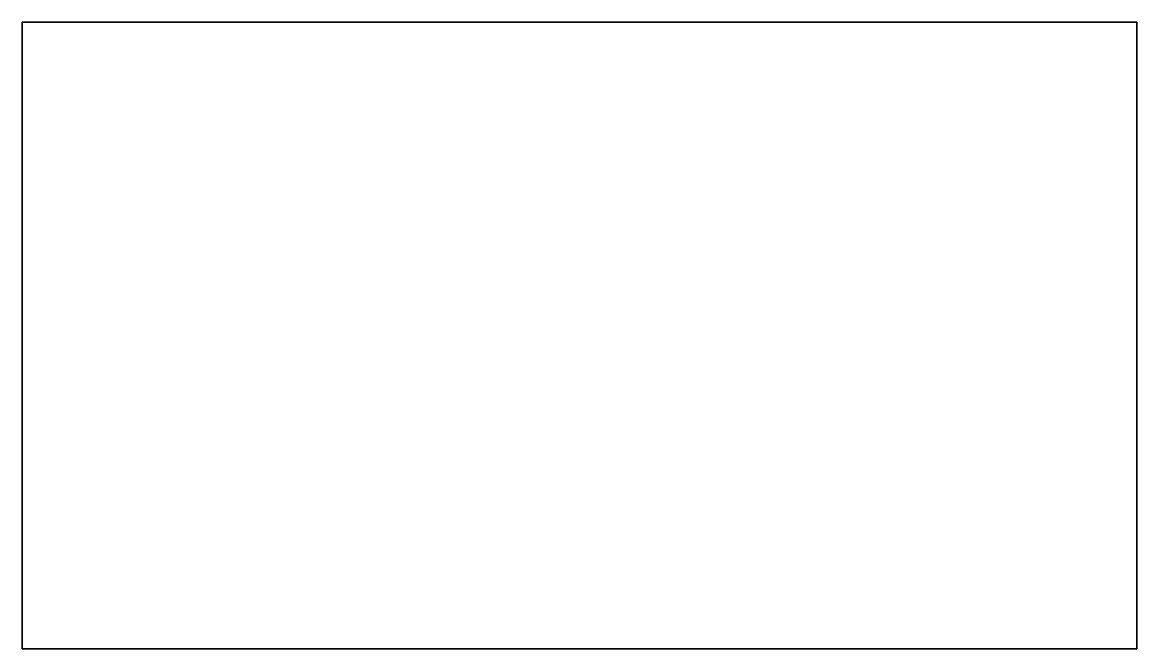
# Model space of a CAD drawing. Header units: millimetres. Extents: x -130 to 340, y 17 to 281.
import ezdxf

# ---------------------------------------------------------------- set-up
doc = ezdxf.new("R2010")
doc.units = ezdxf.units.MM
doc.header["$MEASUREMENT"] = 0
doc.layers.get('0').update_dxf_attribs({"lineweight": 0})

msp = doc.modelspace()

# ---------------------------------------------------------------- linework, layer by layer
at = {"color": 18, "lineweight": 35, "true_color": 0x000000}
msp.add_lwpolyline([(-129.7, 91.63), (-129.7, 16.7), (105.3, 16.7), (340.3, 16.7), (340.3, 91.63), (340.3, 195.69), (340.3, 280.7), (105.3, 280.7), (-129.7, 280.7), (-129.7, 195.69)], close=True, dxfattribs=at)

doc.saveas('drawing.dxf')
